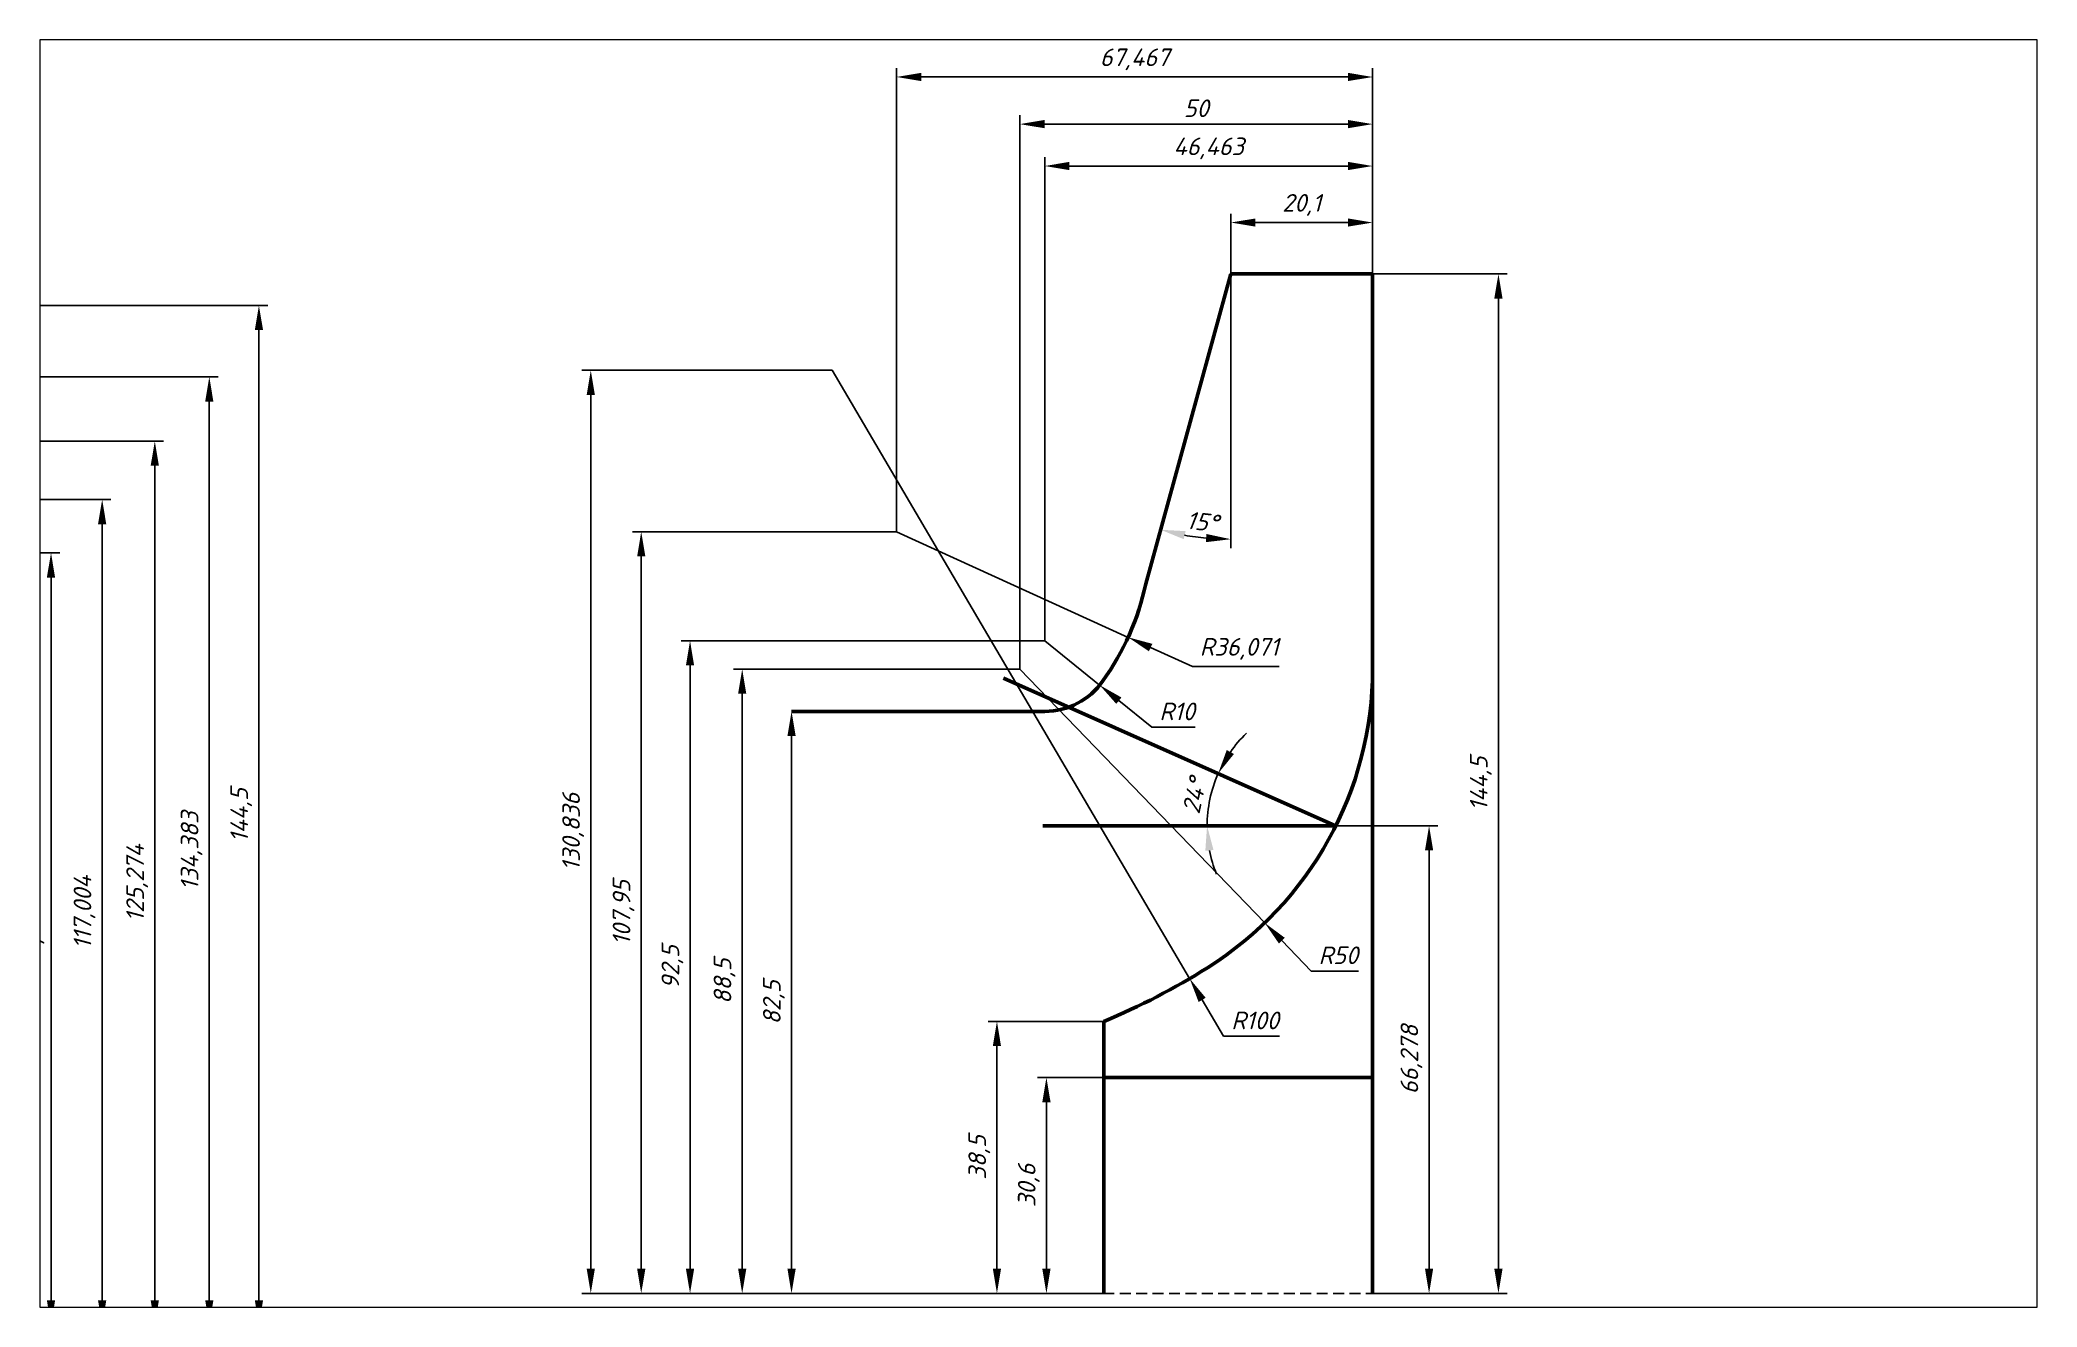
# Paper-space layout 'Лист1' of a CAD drawing. Header units: millimetres. Extents: x 0 to 405, y 0 to 257.
# The model-space entities are those that its viewports show. They can reach past a viewport. Long polylines and large blocks are cut down to what shows.
import ezdxf

# ---------------------------------------------------------------- set-up
doc = ezdxf.new("R2010")
doc.units = ezdxf.units.MM
doc.linetypes.add('невидимая2', pattern=[4.7625, 3.175, -1.5875])
doc.layers.get('0').update_dxf_attribs({"lineweight": 53})
for name, color, linetype, lineweight in [('кр', 10, 'Continuous', 53), ('пунктир', 7, 'невидимая2', 25), ('размеры', 7, 'Continuous', 25)]:
    doc.layers.add(name, color=color, linetype=linetype, lineweight=lineweight)
doc.styles.add('Размер', font='isocpeur.ttf', dxfattribs={"oblique": 15})
doc.dimstyles.new('Две стрелки', dxfattribs={"dimtxt": 2.5, "dimasz": 3.5, "dimexe": 1.25, "dimexo": 0, "dimgap": 1, "dimtad": 1, "dimdec": 3, "dimtxsty": 'Размер', "dimcen": 2.5, "dimadec": 0, "dimazin": 0, "dimtfac": 1, "dimtdec": 3, "dimtmove": 0, "dimatfit": 3, "dimfxl": 1, "dimarcsym": 0})
doc.dimstyles.new('Две стрелки$4', dxfattribs={"dimtxt": 2.5, "dimasz": 3.5, "dimexe": 1.25, "dimexo": 0, "dimgap": 1, "dimtad": 1, "dimtoh": 1, "dimdec": 3, "dimtxsty": 'Размер', "dimcen": 2.5, "dimadec": 0, "dimazin": 0, "dimtfac": 1, "dimtdec": 3, "dimtmove": 0, "dimatfit": 3, "dimfxl": 1, "dimarcsym": 0})

# ---------------------------------------------------------------- blocks, each defined once
blk = doc.blocks.new('*D59')
at = {"color": 0, "lineweight": -2, "transparency": 16777216}
for p, q in [((130.04, 180.68), (192.94, 180.68)), ((191.69, 177.18), (191.69, 74.75)), ((185.7, 71.25), (192.94, 71.25))]:
    blk.add_line(p, q, dxfattribs=at)
at = {"color": 0, "transparency": 16777216}
for points in [[(191.1, 177.18), (192.27, 177.18), (191.69, 180.68)], [(191.1, 74.75), (192.27, 74.75), (191.69, 71.25)]]:
    blk.add_solid(points, dxfattribs=at)
at = {"layer": 'Defpoints', "color": 0, "transparency": 16777216}
for p in [(130.04, 180.68), (185.7, 71.25), (191.69, 71.25)]:
    blk.add_point(p, dxfattribs=at)
at = {"color": 0, "transparency": 16777216, "insert": (189.19, 125.96), "char_height": 2.5, "attachment_point": 5, "rotation": 90, "style": 'Размер'}
blk.add_mtext('109,428', dxfattribs=at)
blk = doc.blocks.new('*D60')
at = {"color": 0, "lineweight": -2, "transparency": 16777216}
for p, q in [((130.04, 188.25), (200.19, 188.25)), ((198.94, 184.75), (198.94, 74.75)), ((192.94, 71.25), (200.19, 71.25))]:
    blk.add_line(p, q, dxfattribs=at)
at = {"color": 0, "transparency": 16777216}
for points in [[(198.35, 184.75), (199.52, 184.75), (198.94, 188.25)], [(198.35, 74.75), (199.52, 74.75), (198.94, 71.25)]]:
    blk.add_solid(points, dxfattribs=at)
at = {"layer": 'Defpoints', "color": 0, "transparency": 16777216}
for p in [(130.04, 188.25), (192.94, 71.25), (198.94, 71.25)]:
    blk.add_point(p, dxfattribs=at)
at = {"color": 0, "transparency": 16777216, "insert": (196.44, 129.75), "char_height": 2.5, "attachment_point": 5, "rotation": 90, "style": 'Размер'}
blk.add_mtext('117,004', dxfattribs=at)
blk = doc.blocks.new('*D61')
at = {"color": 0, "lineweight": -2, "transparency": 16777216}
for p, q in [((130.04, 196.52), (207.65, 196.52)), ((206.4, 193.02), (206.4, 74.75)), ((200.19, 71.25), (207.65, 71.25))]:
    blk.add_line(p, q, dxfattribs=at)
at = {"color": 0, "transparency": 16777216}
for points in [[(205.81, 193.02), (206.98, 193.02), (206.4, 196.52)], [(205.81, 74.75), (206.98, 74.75), (206.4, 71.25)]]:
    blk.add_solid(points, dxfattribs=at)
at = {"layer": 'Defpoints', "color": 0, "transparency": 16777216}
for p in [(130.04, 196.52), (200.19, 71.25), (206.4, 71.25)]:
    blk.add_point(p, dxfattribs=at)
at = {"color": 0, "transparency": 16777216, "insert": (203.9, 133.89), "char_height": 2.5, "attachment_point": 5, "rotation": 90, "style": 'Размер'}
blk.add_mtext('125,274', dxfattribs=at)
blk = doc.blocks.new('*D62')
at = {"color": 0, "lineweight": -2, "transparency": 16777216}
for p, q in [((130.04, 205.63), (215.37, 205.63)), ((214.12, 202.13), (214.12, 74.75)), ((207.65, 71.25), (215.37, 71.25))]:
    blk.add_line(p, q, dxfattribs=at)
at = {"color": 0, "transparency": 16777216}
for points in [[(213.54, 202.13), (214.7, 202.13), (214.12, 205.63)], [(213.54, 74.75), (214.7, 74.75), (214.12, 71.25)]]:
    blk.add_solid(points, dxfattribs=at)
at = {"layer": 'Defpoints', "color": 0, "transparency": 16777216}
for p in [(130.04, 205.63), (207.65, 71.25), (214.12, 71.25)]:
    blk.add_point(p, dxfattribs=at)
at = {"color": 0, "transparency": 16777216, "insert": (211.62, 138.44), "char_height": 2.5, "attachment_point": 5, "rotation": 90, "style": 'Размер'}
blk.add_mtext('134,383', dxfattribs=at)
blk = doc.blocks.new('*D63')
at = {"color": 0, "lineweight": -2, "transparency": 16777216}
for p, q in [((130.04, 215.75), (222.4, 215.75)), ((221.15, 212.25), (221.15, 74.75)), ((215.37, 71.25), (222.4, 71.25))]:
    blk.add_line(p, q, dxfattribs=at)
at = {"color": 0, "transparency": 16777216}
for points in [[(220.57, 212.25), (221.74, 212.25), (221.15, 215.75)], [(220.57, 74.75), (221.74, 74.75), (221.15, 71.25)]]:
    blk.add_solid(points, dxfattribs=at)
at = {"layer": 'Defpoints', "color": 0, "transparency": 16777216}
for p in [(130.04, 215.75), (215.37, 71.25), (221.15, 71.25)]:
    blk.add_point(p, dxfattribs=at)
at = {"color": 0, "transparency": 16777216, "insert": (218.65, 143.5), "char_height": 2.5, "attachment_point": 5, "rotation": 90, "style": 'Размер'}
blk.add_mtext('144,5', dxfattribs=at)
blk = doc.blocks.new('*D82')
at = {"layer": 'Defpoints', "color": 0, "transparency": 16777216}
for p in [(373.73, 142), (378.98, 75.72), (386.98, 75.72)]:
    blk.add_point(p, dxfattribs=at)
at = {"layer": 'размеры', "color": 0, "lineweight": -2, "transparency": 16777216}
for p, q in [((373.73, 142), (388.23, 142)), ((386.98, 138.5), (386.98, 79.22)), ((378.98, 75.72), (388.23, 75.72))]:
    blk.add_line(p, q, dxfattribs=at)
at = {"layer": 'размеры', "color": 0, "transparency": 16777216}
for points in [[(386.4, 138.5), (387.56, 138.5), (386.98, 142)], [(386.4, 79.22), (387.56, 79.22), (386.98, 75.72)]]:
    blk.add_solid(points, dxfattribs=at)
at = {"layer": 'размеры', "color": 0, "transparency": 16777216, "insert": (384.48, 108.86), "char_height": 2.5, "attachment_point": 5, "rotation": 90, "style": 'Размер'}
blk.add_mtext('66,278', dxfattribs=at)
blk = doc.blocks.new('*D83')
at = {"layer": 'Defpoints', "color": 0, "transparency": 16777216}
for p in [(378.98, 220.22), (388.23, 75.72), (396.81, 75.72)]:
    blk.add_point(p, dxfattribs=at)
at = {"layer": 'размеры', "color": 0, "lineweight": -2, "transparency": 16777216}
for p, q in [((378.98, 220.22), (398.06, 220.22)), ((396.81, 216.72), (396.81, 79.22)), ((388.23, 75.72), (398.06, 75.72))]:
    blk.add_line(p, q, dxfattribs=at)
at = {"layer": 'размеры', "color": 0, "transparency": 16777216}
for points in [[(396.22, 216.72), (397.39, 216.72), (396.81, 220.22)], [(396.22, 79.22), (397.39, 79.22), (396.81, 75.72)]]:
    blk.add_solid(points, dxfattribs=at)
at = {"layer": 'размеры', "color": 0, "transparency": 16777216, "insert": (394.31, 147.97), "char_height": 2.5, "attachment_point": 5, "rotation": 90, "style": 'Размер'}
blk.add_mtext('144,5', dxfattribs=at)
blk = doc.blocks.new('*D84')
at = {"layer": 'Defpoints', "color": 0, "transparency": 16777216}
for p in [(332.75, 106.32), (340.9, 106.32), (340.9, 75.72)]:
    blk.add_point(p, dxfattribs=at)
at = {"layer": 'размеры', "color": 0, "lineweight": -2, "transparency": 16777216}
for p, q in [((340.9, 106.32), (331.5, 106.32)), ((332.75, 79.22), (332.75, 102.82)), ((340.9, 75.72), (331.5, 75.72))]:
    blk.add_line(p, q, dxfattribs=at)
at = {"layer": 'размеры', "color": 0, "transparency": 16777216}
for points in [[(332.17, 102.82), (333.34, 102.82), (332.75, 106.32)], [(332.17, 79.22), (333.34, 79.22), (332.75, 75.72)]]:
    blk.add_solid(points, dxfattribs=at)
at = {"layer": 'размеры', "color": 0, "transparency": 16777216, "insert": (330.25, 91.02), "char_height": 2.5, "attachment_point": 5, "rotation": 90, "style": 'Размер'}
blk.add_mtext('30,6', dxfattribs=at)
blk = doc.blocks.new('*D85')
at = {"layer": 'Defpoints', "color": 0, "transparency": 16777216}
for p in [(340.9, 114.28), (325.74, 75.72), (340.9, 75.72)]:
    blk.add_point(p, dxfattribs=at)
at = {"layer": 'размеры', "color": 0, "lineweight": -2, "transparency": 16777216}
for p, q in [((340.9, 114.28), (324.49, 114.28)), ((325.74, 110.78), (325.74, 79.22)), ((340.9, 75.72), (324.49, 75.72))]:
    blk.add_line(p, q, dxfattribs=at)
at = {"layer": 'размеры', "color": 0, "transparency": 16777216}
for points in [[(325.16, 110.78), (326.32, 110.78), (325.74, 114.28)], [(325.16, 79.22), (326.32, 79.22), (325.74, 75.72)]]:
    blk.add_solid(points, dxfattribs=at)
at = {"layer": 'размеры', "color": 0, "transparency": 16777216, "insert": (323.24, 95), "char_height": 2.5, "attachment_point": 5, "rotation": 90, "style": 'Размер'}
blk.add_mtext('38,5', dxfattribs=at)
blk = doc.blocks.new('*D87')
at = {"layer": 'Defpoints', "color": 0, "transparency": 16777216}
for p in [(296.63, 158.22), (295.38, 75.72), (296.63, 75.72)]:
    blk.add_point(p, dxfattribs=at)
at = {"layer": 'размеры', "color": 0, "lineweight": -2, "transparency": 16777216}
for p, q in [((296.63, 158.22), (297.88, 158.22)), ((296.63, 154.72), (296.63, 79.22)), ((295.38, 75.72), (297.88, 75.72))]:
    blk.add_line(p, q, dxfattribs=at)
at = {"layer": 'размеры', "color": 0, "transparency": 16777216}
for points in [[(296.05, 154.72), (297.22, 154.72), (296.63, 158.22)], [(296.05, 79.22), (297.22, 79.22), (296.63, 75.72)]]:
    blk.add_solid(points, dxfattribs=at)
at = {"layer": 'размеры', "color": 0, "transparency": 16777216, "insert": (294.13, 116.97), "char_height": 2.5, "attachment_point": 5, "rotation": 90, "style": 'Размер'}
blk.add_mtext('82,5', dxfattribs=at)
blk = doc.blocks.new('*D90')
at = {"layer": 'Defpoints', "color": 0, "transparency": 16777216}
for p in [(358.88, 227.5), (358.88, 220.22), (378.98, 220.22)]:
    blk.add_point(p, dxfattribs=at)
at = {"layer": 'размеры', "color": 0, "lineweight": -2, "transparency": 16777216}
for p, q in [((358.88, 220.22), (358.88, 228.75)), ((375.48, 227.5), (362.38, 227.5)), ((378.98, 220.22), (378.98, 228.75))]:
    blk.add_line(p, q, dxfattribs=at)
at = {"layer": 'размеры', "color": 0, "transparency": 16777216}
for points in [[(362.38, 228.08), (362.38, 226.92), (358.88, 227.5)], [(375.48, 228.08), (375.48, 226.92), (378.98, 227.5)]]:
    blk.add_solid(points, dxfattribs=at)
at = {"layer": 'размеры', "color": 0, "transparency": 16777216, "insert": (368.93, 230), "char_height": 2.5, "attachment_point": 5, "style": 'Размер'}
blk.add_mtext('20,1', dxfattribs=at)
blk = doc.blocks.new('*D92')
at = {"layer": 'Defpoints', "color": 0, "transparency": 16777216}
for p in [(326.69, 162.94), (356.22, 147.02), (332.22, 142), (373.73, 142), (373.73, 142)]:
    blk.add_point(p, dxfattribs=at)
at = {"layer": 'размеры', "color": 0, "lineweight": -2, "transparency": 16777216}
for start, end in [(133.9419, 144.9709), (156, 180), (191.0291, 202.0581)]:
    blk.add_arc((373.73, 142), 18.21, start, end, dxfattribs=at)
at = {"layer": 'размеры', "color": 0, "transparency": 16777216}
for points in [[(359.32, 152.17), (358.31, 152.74), (357.09, 149.41)], [(355.27, 138.46), (356.43, 138.57), (355.52, 142)]]:
    blk.add_solid(points, dxfattribs=at)
at = {"layer": 'размеры', "color": 0, "transparency": 16777216, "insert": (353.71, 146.25), "char_height": 2.5, "attachment_point": 5, "rotation": 78, "style": 'Размер'}
blk.add_mtext('24°', dxfattribs=at)
blk = doc.blocks.new('*D93')
at = {"layer": 'Defpoints', "color": 0, "transparency": 16777216}
for p in [(358.88, 220.22), (358.88, 220.22), (358.88, 185.01), (352.2, 183.22), (346.82, 176.29)]:
    blk.add_point(p, dxfattribs=at)
at = {"layer": 'размеры', "color": 0, "lineweight": -2, "transparency": 16777216}
blk.add_line((358.88, 185.01), (358.88, 181.37), dxfattribs=at)
blk.add_arc((358.88, 220.22), 37.61, 259.9851, 264.6655, dxfattribs=at)
at = {"layer": 'размеры', "color": 0, "transparency": 16777216}
for points in [[(352.21, 182.62), (352.47, 183.76), (348.93, 183.96)], [(355.41, 183.36), (355.36, 182.2), (358.88, 182.62)]]:
    blk.add_solid(points, dxfattribs=at)
at = {"layer": 'размеры', "color": 0, "transparency": 16777216, "insert": (354.84, 185.1), "char_height": 2.5, "attachment_point": 5, "rotation": 353.4439, "style": 'Размер'}
blk.add_mtext('15°', dxfattribs=at)
blk = doc.blocks.new('*D94')
at = {"layer": 'Defpoints', "color": 0, "transparency": 16777216}
for p in [(328.98, 164.22), (363.69, 128.23)]:
    blk.add_point(p, dxfattribs=at)
at = {"layer": 'размеры', "color": 0, "lineweight": -2, "transparency": 16777216}
for p, q in [((328.98, 164.22), (363.69, 128.23)), ((370.29, 121.4), (366.12, 125.72)), ((376.96, 121.4), (370.29, 121.4))]:
    blk.add_line(p, q, dxfattribs=at)
at = {"layer": 'размеры', "color": 0, "transparency": 16777216}
blk.add_solid([(366.54, 126.12), (365.7, 125.31), (363.69, 128.23)], dxfattribs=at)
at = {"layer": 'размеры', "color": 0, "transparency": 16777216, "insert": (374.12, 123.65), "char_height": 2.5, "attachment_point": 5, "style": 'Размер'}
blk.add_mtext('R50', dxfattribs=at)
blk = doc.blocks.new('*D95')
at = {"layer": 'Defpoints', "color": 0, "transparency": 16777216}
for p in [(332.52, 168.22), (340.29, 161.94)]:
    blk.add_point(p, dxfattribs=at)
at = {"layer": 'размеры', "color": 0, "lineweight": -2, "transparency": 16777216}
for p, q in [((332.52, 168.22), (340.29, 161.94)), ((347.68, 155.96), (343.02, 159.74)), ((353.85, 155.96), (347.68, 155.96))]:
    blk.add_line(p, q, dxfattribs=at)
at = {"layer": 'размеры', "color": 0, "transparency": 16777216}
blk.add_solid([(343.38, 160.19), (342.65, 159.28), (340.29, 161.94)], dxfattribs=at)
at = {"layer": 'размеры', "color": 0, "transparency": 16777216, "insert": (351.27, 158.21), "char_height": 2.5, "attachment_point": 5, "style": 'Размер'}
blk.add_mtext('R10', dxfattribs=at)
blk = doc.blocks.new('*D96')
at = {"layer": 'Defpoints', "color": 0, "transparency": 16777216}
for p in [(311.51, 183.67), (344.34, 168.71)]:
    blk.add_point(p, dxfattribs=at)
at = {"layer": 'размеры', "color": 0, "lineweight": -2, "transparency": 16777216}
for p, q in [((311.51, 183.67), (344.34, 168.71)), ((353.44, 164.57), (347.52, 167.26)), ((365.73, 164.57), (353.44, 164.57))]:
    blk.add_line(p, q, dxfattribs=at)
at = {"layer": 'размеры', "color": 0, "transparency": 16777216}
blk.add_solid([(347.76, 167.79), (347.28, 166.73), (344.34, 168.71)], dxfattribs=at)
at = {"layer": 'размеры', "color": 0, "transparency": 16777216, "insert": (360.08, 167.07), "char_height": 2.5, "attachment_point": 5, "style": 'Размер'}
blk.add_mtext('R36,071', dxfattribs=at)
blk = doc.blocks.new('*D97')
at = {"layer": 'Defpoints', "color": 0, "transparency": 16777216}
for p in [(328.98, 164.22), (287.67, 75.72), (289.64, 75.72)]:
    blk.add_point(p, dxfattribs=at)
at = {"layer": 'размеры', "color": 0, "lineweight": -2, "transparency": 16777216}
for p, q in [((328.98, 164.22), (288.39, 164.22)), ((289.64, 160.72), (289.64, 79.22)), ((287.67, 75.72), (290.89, 75.72))]:
    blk.add_line(p, q, dxfattribs=at)
at = {"layer": 'размеры', "color": 0, "transparency": 16777216}
for points in [[(289.06, 160.72), (290.22, 160.72), (289.64, 164.22)], [(289.06, 79.22), (290.22, 79.22), (289.64, 75.72)]]:
    blk.add_solid(points, dxfattribs=at)
at = {"layer": 'размеры', "color": 0, "transparency": 16777216, "insert": (287.14, 119.97), "char_height": 2.5, "attachment_point": 5, "rotation": 90, "style": 'Размер'}
blk.add_mtext('88,5', dxfattribs=at)
blk = doc.blocks.new('*D98')
at = {"layer": 'Defpoints', "color": 0, "transparency": 16777216}
for p in [(302.38, 206.56), (353.05, 120.35)]:
    blk.add_point(p, dxfattribs=at)
at = {"layer": 'размеры', "color": 0, "lineweight": -2, "transparency": 16777216}
for p, q in [((302.38, 206.56), (353.05, 120.35)), ((357.86, 112.16), (354.82, 117.33)), ((365.78, 112.16), (357.86, 112.16))]:
    blk.add_line(p, q, dxfattribs=at)
at = {"layer": 'размеры', "color": 0, "transparency": 16777216}
blk.add_solid([(355.32, 117.62), (354.32, 117.03), (353.05, 120.35)], dxfattribs=at)
at = {"layer": 'размеры', "color": 0, "transparency": 16777216, "insert": (362.32, 114.41), "char_height": 2.5, "attachment_point": 5, "style": 'Размер'}
blk.add_mtext('R100', dxfattribs=at)
blk = doc.blocks.new('*D99')
at = {"layer": 'Defpoints', "color": 0, "transparency": 16777216}
for p in [(302.38, 206.56), (268.18, 75.72), (280.16, 75.72)]:
    blk.add_point(p, dxfattribs=at)
at = {"layer": 'размеры', "color": 0, "lineweight": -2, "transparency": 16777216}
for p, q in [((302.38, 206.56), (266.93, 206.56)), ((268.18, 203.06), (268.18, 79.22)), ((280.16, 75.72), (266.93, 75.72))]:
    blk.add_line(p, q, dxfattribs=at)
at = {"layer": 'размеры', "color": 0, "transparency": 16777216}
for points in [[(267.6, 203.06), (268.76, 203.06), (268.18, 206.56)], [(267.6, 79.22), (268.76, 79.22), (268.18, 75.72)]]:
    blk.add_solid(points, dxfattribs=at)
at = {"layer": 'размеры', "color": 0, "transparency": 16777216, "insert": (265.68, 141.14), "char_height": 2.5, "attachment_point": 5, "rotation": 90, "style": 'Размер'}
blk.add_mtext('130,836', dxfattribs=at)
blk = doc.blocks.new('*D100')
at = {"layer": 'Defpoints', "color": 0, "transparency": 16777216}
for p in [(311.51, 183.67), (275.33, 75.72), (311.51, 75.72)]:
    blk.add_point(p, dxfattribs=at)
at = {"layer": 'размеры', "color": 0, "lineweight": -2, "transparency": 16777216}
for p, q in [((311.51, 183.67), (274.08, 183.67)), ((275.33, 180.17), (275.33, 79.22)), ((311.51, 75.72), (274.08, 75.72))]:
    blk.add_line(p, q, dxfattribs=at)
at = {"layer": 'размеры', "color": 0, "transparency": 16777216}
for points in [[(274.75, 180.17), (275.92, 180.17), (275.33, 183.67)], [(274.75, 79.22), (275.92, 79.22), (275.33, 75.72)]]:
    blk.add_solid(points, dxfattribs=at)
at = {"layer": 'размеры', "color": 0, "transparency": 16777216, "insert": (272.83, 129.7), "char_height": 2.5, "attachment_point": 5, "rotation": 90, "style": 'Размер'}
blk.add_mtext('107,95', dxfattribs=at)
blk = doc.blocks.new('*D101')
at = {"layer": 'Defpoints', "color": 0, "transparency": 16777216}
for p in [(332.52, 168.22), (282.25, 75.72), (324.49, 75.72)]:
    blk.add_point(p, dxfattribs=at)
at = {"layer": 'размеры', "color": 0, "lineweight": -2, "transparency": 16777216}
for p, q in [((332.52, 168.22), (281, 168.22)), ((282.25, 164.72), (282.25, 79.22)), ((324.49, 75.72), (281, 75.72))]:
    blk.add_line(p, q, dxfattribs=at)
at = {"layer": 'размеры', "color": 0, "transparency": 16777216}
for points in [[(281.66, 164.72), (282.83, 164.72), (282.25, 168.22)], [(281.66, 79.22), (282.83, 79.22), (282.25, 75.72)]]:
    blk.add_solid(points, dxfattribs=at)
at = {"layer": 'размеры', "color": 0, "transparency": 16777216, "insert": (279.75, 121.97), "char_height": 2.5, "attachment_point": 5, "rotation": 90, "style": 'Размер'}
blk.add_mtext('92,5', dxfattribs=at)
blk = doc.blocks.new('*D102')
at = {"layer": 'Defpoints', "color": 0, "transparency": 16777216}
for p in [(378.98, 235.51), (378.98, 220.22), (332.52, 168.22)]:
    blk.add_point(p, dxfattribs=at)
at = {"layer": 'размеры', "color": 0, "lineweight": -2, "transparency": 16777216}
for p, q in [((332.52, 168.22), (332.52, 236.76)), ((336.02, 235.51), (375.48, 235.51)), ((378.98, 220.22), (378.98, 236.76))]:
    blk.add_line(p, q, dxfattribs=at)
at = {"layer": 'размеры', "color": 0, "transparency": 16777216}
for points in [[(336.02, 236.1), (336.02, 234.93), (332.52, 235.51)], [(375.48, 236.1), (375.48, 234.93), (378.98, 235.51)]]:
    blk.add_solid(points, dxfattribs=at)
at = {"layer": 'размеры', "color": 0, "transparency": 16777216, "insert": (355.75, 238.01), "char_height": 2.5, "attachment_point": 5, "style": 'Размер'}
blk.add_mtext('46,463', dxfattribs=at)
blk = doc.blocks.new('*D103')
at = {"layer": 'Defpoints', "color": 0, "transparency": 16777216}
for p in [(378.98, 241.45), (378.98, 220.22), (328.98, 164.22)]:
    blk.add_point(p, dxfattribs=at)
at = {"layer": 'размеры', "color": 0, "lineweight": -2, "transparency": 16777216}
for p, q in [((328.98, 164.22), (328.98, 242.7)), ((332.48, 241.45), (375.48, 241.45)), ((378.98, 220.22), (378.98, 242.7))]:
    blk.add_line(p, q, dxfattribs=at)
at = {"layer": 'размеры', "color": 0, "transparency": 16777216}
for points in [[(332.48, 242.04), (332.48, 240.87), (328.98, 241.45)], [(375.48, 242.04), (375.48, 240.87), (378.98, 241.45)]]:
    blk.add_solid(points, dxfattribs=at)
at = {"layer": 'размеры', "color": 0, "transparency": 16777216, "insert": (353.98, 243.7), "char_height": 2.5, "attachment_point": 5, "style": 'Размер'}
blk.add_mtext('50', dxfattribs=at)
blk = doc.blocks.new('*D104')
at = {"layer": 'Defpoints', "color": 0, "transparency": 16777216}
for p in [(378.98, 248.13), (378.98, 220.22), (311.51, 183.67)]:
    blk.add_point(p, dxfattribs=at)
at = {"layer": 'размеры', "color": 0, "lineweight": -2, "transparency": 16777216}
for p, q in [((311.51, 183.67), (311.51, 249.38)), ((378.98, 220.22), (378.98, 249.38)), ((315.01, 248.13), (375.48, 248.13))]:
    blk.add_line(p, q, dxfattribs=at)
at = {"layer": 'размеры', "color": 0, "transparency": 16777216}
for points in [[(315.01, 248.72), (315.01, 247.55), (311.51, 248.13)], [(375.48, 248.72), (375.48, 247.55), (378.98, 248.13)]]:
    blk.add_solid(points, dxfattribs=at)
at = {"layer": 'размеры', "color": 0, "transparency": 16777216, "insert": (345.25, 250.63), "char_height": 2.5, "attachment_point": 5, "style": 'Размер'}
blk.add_mtext('67,467', dxfattribs=at)

msp = doc.modelspace()

# ---------------------------------------------------------------- linework, layer by layer
for p, q in [((378.98, 220.2223), (358.88, 220.2223)), ((378.98, 75.7223), (378.98, 220.2223)), ((332.5168, 158.2223), (296.634, 158.2223)), ((378.98, 154.8533), (378.98, 154.8533)), ((373.7268, 142.0003), (332.2213, 142.0003)), ((340.9047, 114.2779), (340.9047, 75.7223)), ((378.98, 106.3223), (340.9047, 106.3223))]:
    msp.add_line(p, q)
for centre, radius, start, end in [((328.98, 164.2223), 50, 302.142872, 0), ((302.3784, 206.5585), 100, 292.660078, 302.142872)]:
    msp.add_arc(centre, radius, start, end)
at = {"layer": 'кр'}
for p, q in [((346.821, 176.2908), (358.88, 220.2223)), ((326.6867, 162.9439), (373.7268, 142.0003))]:
    msp.add_line(p, q, dxfattribs=at)
for centre, radius, start, end in [((311.5134, 183.6726), 36.071, 324.121726, 348.191226), ((332.5168, 168.2223), 10, 270, 325.32137)]:
    msp.add_arc(centre, radius, start, end, dxfattribs=at)
at = {"layer": 'пунктир'}
msp.add_line((296.634, 75.7223), (386.98, 75.7223), dxfattribs=at)
at = {"layer": 'размеры'}
msp.add_line((358.88, 220.2223), (358.88, 185.0051), dxfattribs=at)

# ---------------------------------------------------------------- dimensions: what is measured, and where the dimension line sits
for base, p1, p2, picture, middle in [((221.1527, 71.2497), (130.0398, 215.7497), (215.369, 71.2497), '*D63', (218.6527, 143.4997)), ((214.119, 71.2497), (130.0398, 205.6327), (207.6457, 71.2497), '*D62', (211.619, 138.4412)), ((206.3957, 71.2497), (130.0398, 196.5237), (200.1882, 71.2497), '*D61', (203.8957, 133.8867)), ((198.9382, 71.2497), (130.0398, 188.2537), (192.9365, 71.2497), '*D60', (196.4382, 129.7517)), ((191.6865, 71.2497), (130.0398, 180.6777), (185.6951, 71.2497), '*D59', (189.1865, 125.9637))]:
    dim = msp.add_linear_dim(base=base, p1=p1, p2=p2, angle=90, dimstyle='Две стрелки')
    dim.commit()
    dim.dimension.update_dxf_attribs({"geometry": picture, "text_midpoint": middle})
for base, p1, p2, picture, middle in [((378.98, 248.1335), (311.5134, 183.6726), (378.98, 220.2223), '*D104', (345.2467, 248.1335)), ((378.98, 241.4548), (328.98, 164.2223), (378.98, 220.2223), '*D103', (353.98, 241.4548)), ((378.98, 235.5129), (332.5168, 168.2223), (378.98, 220.2223), '*D102', (355.7484, 235.5129)), ((358.88, 227.4985), (378.98, 220.2223), (358.88, 220.2223), '*D90', (368.93, 227.4985))]:
    dim = msp.add_linear_dim(base=base, p1=p1, p2=p2, dimstyle='Две стрелки', dxfattribs=at)
    dim.commit()
    dim.dimension.update_dxf_attribs({"geometry": picture, "text_midpoint": middle, "dimtype": 160})
dim = msp.add_angular_dim_2l(base=(352.1994, 183.2151), line1=((346.821, 176.2908), (358.88, 220.2223)), line2=((358.88, 220.2223), (358.88, 185.0051)), dimstyle='Две стрелки', dxfattribs=at)
dim.commit()
dim.dimension.update_dxf_attribs({"geometry": '*D93', "text_midpoint": (354.5864, 182.8628), "dimtype": 162})
for base, p1, p2, picture, middle in [((396.8083, 75.7223), (378.98, 220.2223), (388.23, 75.7223), '*D83', (396.8083, 147.9723)), ((268.1786, 75.7223), (302.3784, 206.5585), (280.1591, 75.7223), '*D99', (268.1786, 141.1404)), ((275.3319, 75.7223), (311.5134, 183.6726), (311.5134, 75.7223), '*D100', (275.3319, 129.6974)), ((282.2467, 75.7223), (332.5168, 168.2223), (324.4894, 75.7223), '*D101', (282.2467, 121.9723)), ((289.6385, 75.7223), (328.98, 164.2223), (287.6677, 75.7223), '*D97', (289.6385, 119.9723))]:
    dim = msp.add_linear_dim(base=base, p1=p1, p2=p2, angle=90, dimstyle='Две стрелки', dxfattribs=at)
    dim.commit()
    dim.dimension.update_dxf_attribs({"geometry": picture, "text_midpoint": middle, "dimtype": 160})
for center, mpoint, picture, middle in [((302.3784, 206.5585), (353.0477, 120.3459), '*D98', (362.3213, 114.4057)), ((311.5134, 183.6726), (344.3363, 168.7137), '*D96', (360.0833, 167.0666)), ((332.5168, 168.2223), (340.2935, 161.9356), '*D95', (351.2663, 158.2131)), ((328.98, 164.2223), (363.6911, 128.2343), '*D94', (374.1211, 123.6465))]:
    dim = msp.add_radius_dim(center=center, mpoint=mpoint, dimstyle='Две стрелки$4', dxfattribs=at)
    dim.commit()
    dim.dimension.update_dxf_attribs({"geometry": picture, "text_midpoint": middle})
dim = msp.add_angular_dim_2l(base=(356.2217, 147.0198), line1=((373.7268, 142.0003), (332.2213, 142.0003)), line2=((326.6867, 162.9439), (373.7268, 142.0003)), dimstyle='Две стрелки', dxfattribs=at)
dim.commit()
dim.dimension.update_dxf_attribs({"geometry": '*D92', "text_midpoint": (353.7133, 146.2543)})
for base, p1, p2, picture, middle in [((296.634, 75.7223), (296.634, 158.2223), (295.384, 75.7223), '*D87', (294.134, 116.9723)), ((386.98, 75.7223), (373.7268, 142.0003), (378.98, 75.7223), '*D82', (384.48, 108.8613)), ((332.7521, 106.3223), (340.9047, 75.7223), (340.9047, 106.3223), '*D84', (330.2521, 91.0223))]:
    dim = msp.add_linear_dim(base=base, p1=p1, p2=p2, angle=90, dimstyle='Две стрелки', dxfattribs=at)
    dim.commit()
    dim.dimension.update_dxf_attribs({"geometry": picture, "text_midpoint": middle})
dim = msp.add_linear_dim(base=(325.7394, 75.7223), p1=(340.9047, 114.2779), p2=(340.9047, 75.7223), angle=90, text='38,5', dimstyle='Две стрелки', dxfattribs=at)
dim.commit()
dim.dimension.update_dxf_attribs({"geometry": '*D85', "text_midpoint": (323.2394, 95.0001)})

psp = doc.layouts.new('Лист1')

# ---------------------------------------------------------------- viewports
at = {"layer": 'размеры'}
psp.add_viewport(center=(202.5, 128.5), size=(405, 257), view_center_point=(331.6295, 163.5848), view_height=179.594284, dxfattribs=at)

doc.saveas('drawing.dxf')
